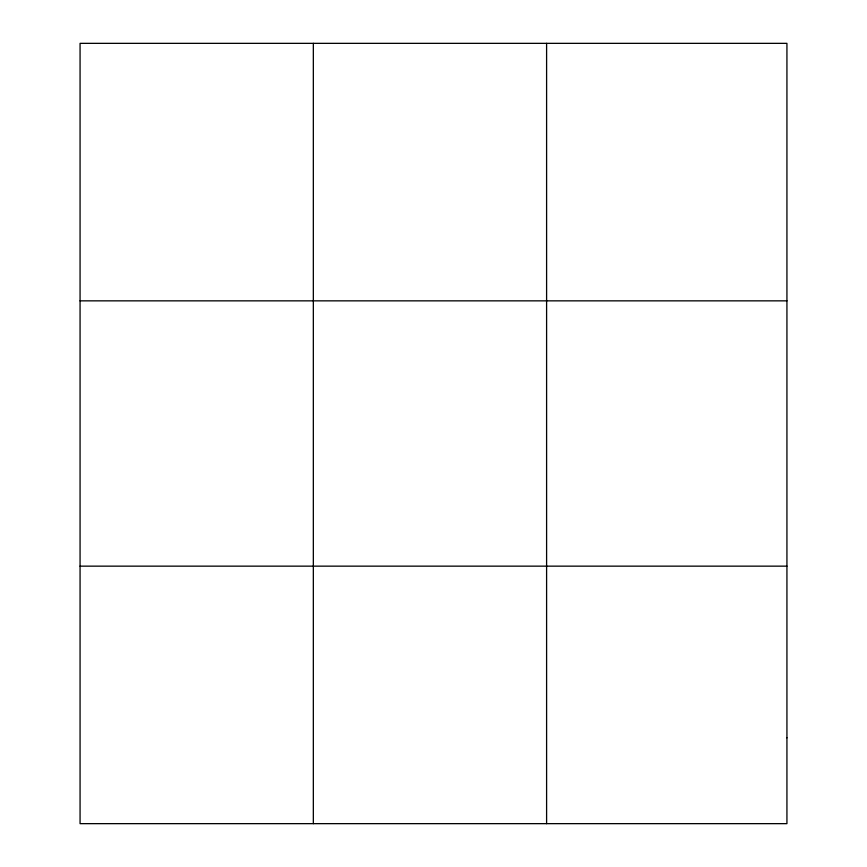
<?xml version="1.0" encoding="UTF-8"?>
<svg xmlns="http://www.w3.org/2000/svg" width="867" height="867" viewBox="0 0 867 867"><rect width="100%" height="100%" fill="white"/><g stroke="black" fill="none" stroke-linecap="round" stroke-linejoin="round"><path stroke-width="1.3" d="M313.334 823.65L313.334 43.35M546.6 823.65L546.6 43.35M80.067 300.849L786.933 300.849M80.067 566.151L786.933 566.151M786.933 737.817L786.933 823.65L80.067 823.65L80.067 43.35L786.933 43.35L786.933 737.817"/></g></svg>
